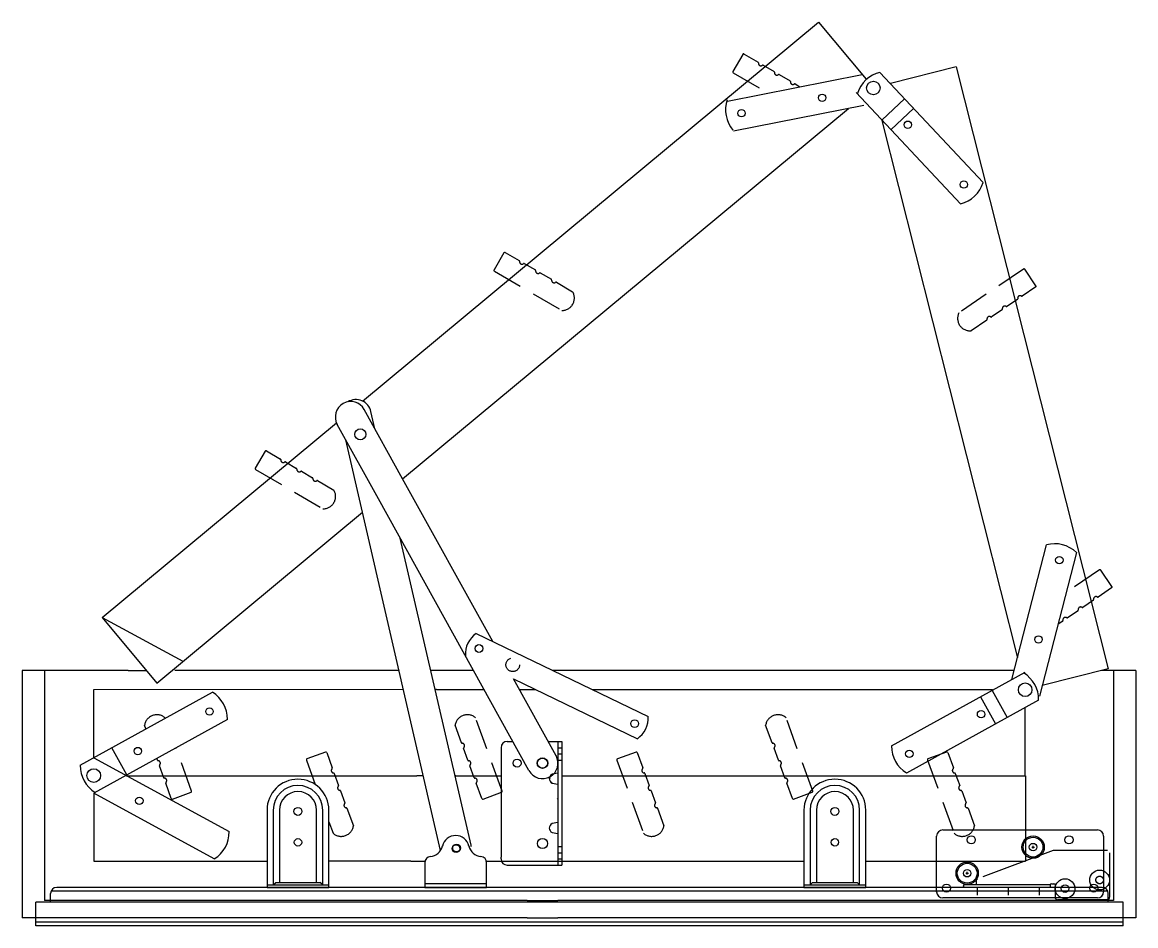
# Model space of a CAD drawing. Extents: x 336 to 3924, y 255 to 3108.
# Drawn here: x 1872 to 2772, y 1879 to 2610 of the extents above; entities that cross this region are included whole.
import ezdxf

# ---------------------------------------------------------------- set-up
doc = ezdxf.new("R2010")
doc.units = 0
doc.header["$LTSCALE"] = 48.5
doc.header["$MEASUREMENT"] = 0
doc.linetypes.add('CENTER', pattern=[2, 1.25, -0.25, 0.25, -0.25])
doc.linetypes.add('DASHED', pattern=[0.75, 0.5, -0.25])
doc.layers.get('0').update_dxf_attribs({"linetype": 'CONTINUOUS'})
for name, color, linetype in [('BESLAG', 7, 'CONTINUOUS'), ('CENTER', 3, 'CENTER'), ('DIM', 1, 'DASHED'), ('KARM', 7, 'CONTINUOUS'), ('KORT-ARM', 7, 'CONTINUOUS'), ('KORT-TAP', 7, 'CONTINUOUS'), ('L-BESLAG', 7, 'CONTINUOUS'), ('PLADE', 7, 'CONTINUOUS'), ('SIDE-BESLAG', 7, 'CONTINUOUS'), ('STD-KNAE', 7, 'CONTINUOUS')]:
    doc.layers.add(name, color=color, linetype=linetype)

msp = doc.modelspace()

# ---------------------------------------------------------------- linework, layer by layer
at = {"linetype": 'CONTINUOUS'}
for p, q in [((2515.14, 2609.74), (2553.57, 2563.6)), ((2178.98, 2240.44), (2539.32, 2539.87)), ((1980.23, 2075.28), (2146.47, 2213.43)), ((1936.11, 2128.34), (2001.37, 2092.86)), ((1957.04, 2085.46), (1971.77, 2085.46)), ((2206.31, 2070.01), (2205.21, 2070.01)), ((2179.56, 2069.98), (1929.21, 2069.63)), ((1929.21, 2069.63), (1929.21, 2014.68)), ((2258.51, 2022.96), (2258.51, 1934.53)), ((2195.65, 2000.24), (2190.4, 2000.24)), ((2221.85, 2000.24), (2221.31, 2000.24)), ((2185.68, 1931.24), (2119.35, 1931.24)), ((2263.51, 1927.96), (2287.65, 1927.96)), ((2279.51, 1899.46), (2304.51, 1899.46)), ((2279.51, 1885.46), (2304.51, 1885.46))]:
    msp.add_line(p, q, dxfattribs=at)
at = {"color": 7, "linetype": 'CONTINUOUS'}
for p, q in [((2749.22, 2086.79), (2695.95, 2073.36)), ((2761.11, 2085.46), (2743.94, 2085.46))]:
    msp.add_line(p, q, dxfattribs=at)
for centre in [(2742.35, 1915.95), (2714.35, 1908.94)]:
    msp.add_circle(centre, 8, dxfattribs=at)
at = {"layer": 'BESLAG'}
for p, q in [((2263.51, 2027.96), (2268.04, 2027.96)), ((2296.61, 2027.96), (2307.51, 2027.96)), ((2304.51, 2027.96), (2304.51, 1927.96)), ((2307.51, 2027.96), (2307.51, 1927.96)), ((2304.51, 2002.41), (2299.7, 2001.53)), ((2299.7, 1994.38), (2304.51, 1993.5)), ((2304.51, 1962.41), (2299.7, 1961.53)), ((2299.7, 1954.38), (2304.51, 1953.5)), ((2258.51, 1932.96), (2258.51, 1934.53)), ((2287.65, 1927.96), (2307.51, 1927.96))]:
    msp.add_line(p, q, dxfattribs=at)
msp.add_circle((2292.01, 2010.46), 4, dxfattribs=at)
for centre, radius, start, end in [((2263.51, 2022.96), 5, 90, 180), ((2301.49, 1997.96), 4, 116.56505, 243.43495), ((2301.49, 1957.96), 4, 116.56505, 243.43495), ((2263.51, 1932.96), 5, 180, 270)]:
    msp.add_arc(centre, radius, start, end, dxfattribs=at)
at = {"layer": 'CENTER', "color": 7}
for p, q in [((2704.73, 1939.82), (2643.74, 1916.86)), ((2750.38, 1937.94), (2750.38, 1901.94)), ((2632.35, 1911.94), (2632.35, 1909.94)), ((2632.35, 1911.12), (2632.35, 1911.23)), ((2632.35, 1910.84), (2632.35, 1911.12)), ((2642.45, 1914.99), (2642.45, 1911.94)), ((2643.35, 1909.94), (2643.35, 1903.63)), ((2668.35, 1909.94), (2668.35, 1903.63)), ((2693.35, 1909.94), (2693.35, 1903.63)), ((2702.35, 1911.94), (2702.35, 1909.94)), ((2706.35, 1911.94), (2706.35, 1901.94))]:
    msp.add_line(p, q, dxfattribs=at)
at = {"layer": 'CENTER', "color": 7, "linetype": 'CONTINUOUS'}
for p, q in [((2748.58, 1939.94), (2705.43, 1939.94)), ((2702.35, 1911.94), (2632.35, 1911.94)), ((2702.35, 1909.94), (2632.35, 1909.94)), ((2702.35, 1909.94), (2632.35, 1909.94)), ((2748.38, 1899.94), (2708.35, 1899.94))]:
    msp.add_line(p, q, dxfattribs=at)
at = {"layer": 'CENTER', "color": 7}
msp.add_circle((2742.35, 1915.94), 3.05, dxfattribs=at)
for centre, start, end in [((2705.43, 1937.94), 90, 110.59292), ((2644.45, 1914.99), 110.59292, 180), ((2708.35, 1901.94), 180, 270), ((2748.38, 1901.94), 270, 360)]:
    msp.add_arc(centre, 2, start, end, dxfattribs=at)
at = {"layer": 'DIM', "color": 7}
for p, q in [((2687.56, 1942.54), (2689.56, 1942.54)), ((2688.56, 1941.54), (2688.56, 1943.54)), ((2634.28, 1921.44), (2636.28, 1921.44)), ((2635.28, 1920.44), (2635.28, 1922.44))]:
    msp.add_line(p, q, dxfattribs=at)
at = {"layer": 'KARM'}
for p, q in [((1871.51, 2085.46), (1871.51, 1885.46)), ((1871.51, 2085.46), (1871.51, 1885.46)), ((1957.04, 2085.46), (1871.51, 2085.46)), ((1889.51, 2085.46), (1889.51, 1899.46)), ((2175.99, 2085.46), (1994.83, 2085.46)), ((2236.2, 2085.46), (2201.65, 2085.46)), ((2673.27, 2085.46), (2300.39, 2085.46)), ((2279.51, 1899.46), (1889.51, 1899.46)), ((2152.26, 1899.38), (2102.26, 1899.45)), ((2753.51, 1899.46), (2304.51, 1899.46)), ((2279.51, 1885.46), (1871.51, 1885.46)), ((2771.51, 1885.46), (2304.51, 1885.46))]:
    msp.add_line(p, q, dxfattribs=at)
at = {"layer": 'KARM', "color": 7}
for p, q in [((2753.51, 2085.46), (2753.51, 1899.46)), ((2771.51, 2085.46), (2761.11, 2085.46)), ((2771.51, 2085.46), (2771.51, 1885.46))]:
    msp.add_line(p, q, dxfattribs=at)
for centre in [(2638.56, 1948.44), (2717.56, 1948.44), (2618.56, 1909.38), (2737.56, 1909.38), (2737.56, 1909.38)]:
    msp.add_circle(centre, 3.25, dxfattribs=at)
at = {"layer": 'KORT-ARM', "color": 7}
for centre in [(2688.56, 1942.54), (2635.28, 1921.44), (2742.35, 1915.95)]:
    msp.add_circle(centre, 3.05, dxfattribs=at)
at = {"layer": 'KORT-TAP'}
for p, q in [((2238.43, 2115.38), (2377.39, 2048.27)), ((2268.57, 2078.61), (2368.69, 2030.26))]:
    msp.add_line(p, q, dxfattribs=at)
for centre in [(2240.67, 2103.19, 9), (2366.47, 2042.44)]:
    msp.add_circle(centre, 3.15, dxfattribs=at)
at = {"layer": 'KORT-TAP', "linetype": 'DASHED'}
msp.add_circle((2267.96, 2090.02, 4), 5.5, dxfattribs=at)
at = {"layer": 'KORT-TAP'}
for centre, start, end in [((2249.68, 2098.84, 9), 124.22011, 184.22011), ((2357.44, 2046.79), 304.2196, 4.22011)]:
    msp.add_arc(centre, 20, start, end, dxfattribs=at)
at = {"layer": 'L-BESLAG'}
for p, q in [((2069.35, 1972.44), (2069.35, 1909.94)), ((2074.35, 1972.44), (2074.35, 1911.94)), ((2079.35, 1972.44), (2079.35, 1913.94)), ((2109.35, 1913.94), (2109.35, 1972.44)), ((2114.35, 1911.94), (2114.35, 1972.44)), ((2119.35, 1909.94), (2119.35, 1972.44)), ((2069.35, 1911.94), (2119.35, 1911.94)), ((2069.35, 1909.94), (2119.35, 1909.94)), ((2074.35, 1911.94), (2076.35, 1913.94)), ((2076.35, 1913.94), (2112.35, 1913.94)), ((2114.35, 1911.94), (2112.35, 1913.94))]:
    msp.add_line(p, q, dxfattribs=at)
at = {"layer": 'L-BESLAG', "color": 7}
for p, q in [((2503.35, 1972.44), (2503.35, 1909.94)), ((2508.35, 1972.44), (2508.35, 1911.94)), ((2513.35, 1972.44), (2513.35, 1913.94)), ((2543.35, 1913.94), (2543.35, 1972.44)), ((2548.35, 1911.94), (2548.35, 1972.44)), ((2553.35, 1909.94), (2553.35, 1972.44)), ((2503.35, 1911.94), (2553.35, 1911.94)), ((2503.35, 1909.94), (2553.35, 1909.94)), ((2508.35, 1911.94), (2510.35, 1913.94)), ((2510.35, 1913.94), (2546.35, 1913.94)), ((2548.35, 1911.94), (2546.35, 1913.94))]:
    msp.add_line(p, q, dxfattribs=at)
at = {"layer": 'L-BESLAG'}
msp.add_circle((2094.35, 1971.44), 3.25, dxfattribs=at)
at = {"layer": 'L-BESLAG', "color": 7}
msp.add_circle((2528.35, 1971.44), 3.25, dxfattribs=at)
at = {"layer": 'L-BESLAG'}
for radius in [25, 20, 15]:
    msp.add_arc((2094.35, 1972.44), radius, 360, 180, dxfattribs=at)
at = {"layer": 'L-BESLAG', "color": 7}
for radius in [25, 20, 15]:
    msp.add_arc((2528.35, 1972.44), radius, 360, 180, dxfattribs=at)
at = {"layer": 'PLADE'}
for p, q in [((2146.55, 2303.29), (2515.14, 2609.74)), ((2453.88, 2583.74), (2445.81, 2569.92)), ((2626.5, 2573.56), (2573.22, 2560.13)), ((2626.5, 2573.56), (2573.22, 2560.13)), ((2626.5, 2573.56), (2749.22, 2086.79)), ((2566.01, 2531.24), (2675.86, 2095.53)), ((2260.87, 2423.28), (2252.81, 2409.46)), ((2690.88, 2396.65), (2681.9, 2409.89)), ((2178.98, 2240.44), (2147.96, 2296.47)), ((2156.56, 2280.94), (2153.35, 2294.82)), ((1936.11, 2128.34), (2125.43, 2285.74)), ((2159.41, 2224.17), (2126.08, 2284.36)), ((2146.47, 2213.43), (2132.98, 2271.9)), ((2067.86, 2262.81), (2059.8, 2248.99)), ((2251.78, 2108.93), (2178.98, 2240.44)), ((2281.08, 2004.4), (2159.41, 2224.17)), ((2209.59, 1939.83), (2146.47, 2213.43)), ((2234.28, 1944.03), (2176.97, 2192.45)), ((1936.11, 2128.34), (1980.23, 2075.28)), ((2206.31, 2070.01), (2244.75, 2070.01)), ((2302.95, 2016.51), (2268.57, 2078.61)), ((2273.33, 2070.01), (2286.37, 2070.01)), ((2332.36, 2070.01), (2655.65, 2070.01)), ((2116.62, 2019.42), (2101.59, 2013.95)), ((2304.51, 2022.96), (2307.51, 2022.96)), ((2304.51, 2017.96), (2307.51, 2017.96)), ((2367.62, 2019.42), (2352.59, 2013.95)), ((2304.51, 2012.96), (2307.51, 2012.96)), ((1955.76, 2000.24), (2190.4, 2000.24)), ((2221.85, 2000.24), (2258.51, 2000.24)), ((2307.51, 2000.24), (2682.35, 2000.24)), ((1929.35, 1986.19), (1929.35, 1931.24)), ((1929.35, 1986.19), (1929.35, 1931.24)), ((1992.93, 1981.45), (2007.96, 1986.92)), ((2243.93, 1981.45), (2258.96, 1986.92)), ((2304.51, 1942.96), (2307.51, 1942.96)), ((2304.51, 1937.96), (2307.51, 1937.96)), ((1929.35, 1931.24), (2069.35, 1931.24)), ((2185.68, 1931.24), (2197.02, 1931.24)), ((2246.68, 1931.24), (2503.35, 1931.24)), ((2304.51, 1932.96), (2307.51, 1932.96)), ((1894.35, 1897.94), (1894.35, 1904.94)), ((1882.35, 1878.94), (1882.35, 1897.94))]:
    msp.add_line(p, q, dxfattribs=at)
at = {"layer": 'PLADE', "linetype": 'DASHED'}
for p, q in [((2454.9, 2584.01), (2466.27, 2577.38)), ((2470.3, 2575.03), (2479.23, 2569.82)), ((2446.08, 2568.9), (2474.19, 2552.5)), ((2483.26, 2567.47), (2492.19, 2562.26)), ((2496.22, 2559.91), (2500.14, 2557.62)), ((2261.89, 2423.55), (2273.27, 2416.91)), ((2277.3, 2414.56), (2286.22, 2409.35)), ((2253.08, 2408.43), (2307.57, 2376.64)), ((2290.25, 2407), (2299.18, 2401.8)), ((2680.86, 2410.09), (2628.64, 2374.67)), ((2303.21, 2399.44), (2316.39, 2391.76)), ((2690.68, 2395.61), (2679.78, 2388.22)), ((2675.92, 2385.6), (2667.37, 2379.8)), ((2663.51, 2377.18), (2654.96, 2371.38)), ((2651.1, 2368.76), (2638.47, 2360.19)), ((2068.89, 2263.08), (2080.26, 2256.45)), ((2084.29, 2254.1), (2093.22, 2248.89)), ((2060.07, 2247.97), (2114.56, 2216.17)), ((2097.25, 2246.54), (2106.17, 2241.33)), ((2110.2, 2238.98), (2123.38, 2231.29)), ((1987.02, 2046.66), (1986.83, 2047.17)), ((2259.41, 1987.88), (2237.83, 2047.17)), ((1971.52, 2038.09), (1970.39, 2041.19)), ((2226.61, 2026.85), (2221.39, 2041.19)), ((2008.41, 1987.88), (1995.68, 2022.88)), ((2117.59, 2018.97), (2122.09, 2006.6)), ((2231.74, 2012.75), (2228.2, 2022.46)), ((2368.59, 2018.97), (2373.09, 2006.6)), ((1980.74, 2012.75), (1980.17, 2014.31)), ((1985.87, 1998.66), (1982.33, 2008.37)), ((2101.14, 2012.99), (2108.36, 1993.14)), ((2236.87, 1998.66), (2233.33, 2008.37)), ((2352.14, 2012.99), (2373.72, 1953.7)), ((2123.68, 2002.22), (2127.22, 1992.5)), ((2374.68, 2002.22), (2378.22, 1992.5)), ((1991.97, 1981.9), (1987.46, 1994.27)), ((2242.97, 1981.9), (2238.46, 1994.27)), ((2128.82, 1988.12), (2132.35, 1978.41)), ((2379.82, 1988.12), (2383.35, 1978.41)), ((2133.95, 1974.03), (2139.16, 1959.69)), ((2384.95, 1974.03), (2390.16, 1959.69)), ((2119.35, 1962.97), (2122.72, 1953.7))]:
    msp.add_line(p, q, dxfattribs=at)
at = {"layer": 'PLADE', "color": 7, "linetype": 'DASHED'}
for p, q in [((2742.22, 2166.71), (2715.29, 2148.44)), ((2752.04, 2152.22), (2741.14, 2144.83)), ((2737.28, 2142.21), (2728.73, 2136.41)), ((2724.87, 2133.79), (2716.32, 2127.99)), ((2712.46, 2125.37), (2708.69, 2122.82)), ((2510.41, 1987.88), (2488.83, 2047.17)), ((2477.61, 2026.85), (2472.39, 2041.19)), ((2482.74, 2012.75), (2479.2, 2022.46)), ((2619.59, 2018.97), (2624.09, 2006.6)), ((2487.87, 1998.66), (2484.33, 2008.37)), ((2603.14, 2012.99), (2624.72, 1953.7)), ((2625.68, 2002.22), (2629.22, 1992.5)), ((2493.97, 1981.9), (2489.46, 1994.27)), ((2630.82, 1988.12), (2634.35, 1978.41)), ((2635.95, 1974.03), (2641.16, 1959.69))]:
    msp.add_line(p, q, dxfattribs=at)
at = {"layer": 'PLADE', "color": 7}
for p, q in [((2752.24, 2153.27), (2743.26, 2166.51)), ((2682.21, 2000.63), (2682.21, 2055.58)), ((2682.21, 2000.63), (2682.21, 2055.58)), ((2618.62, 2019.42), (2603.59, 2013.95)), ((2682.35, 2000.24), (2682.35, 1931.24)), ((2494.93, 1981.45), (2509.96, 1986.92)), ((2615.56, 1956.48), (2740.56, 1956.48)), ((2610.56, 1906.48), (2610.56, 1951.48)), ((2745.56, 1951.48), (2745.56, 1906.48)), ((2553.35, 1931.24), (2682.35, 1931.24)), ((2744.35, 1909.94), (1899.35, 1909.94)), ((2703.35, 1912.94), (2705.35, 1912.94)), ((2748.93, 1906.94), (1894.77, 1906.94)), ((2740.56, 1901.48), (2615.56, 1901.48)), ((2749.35, 1897.94), (2749.35, 1904.94)), ((2749.35, 1897.94), (2749.35, 1904.94)), ((2761.35, 1897.94), (1882.35, 1897.94)), ((2761.35, 1878.94), (2761.35, 1897.94)), ((2761.35, 1881.94), (1882.35, 1881.94)), ((2761.35, 1878.94), (1882.35, 1878.94))]:
    msp.add_line(p, q, dxfattribs=at)
at = {"layer": 'PLADE'}
for centre, radius in [((2518.07, 2548.65), 3), ((2452.9, 2536.15), 3), ((2587.33, 2526.86), 3), ((2632.54, 2478.45), 3), ((2144.77, 2276.42), 4.5), ((2144.77, 2276.42), 4.5), ((2144.77, 2276.42), 4.5), ((2144.77, 2276.42), 4.5), ((2240.67, 2103.19), 3.15), ((2022.91, 2052.23), 3), ((1964.91, 2020.23), 3), ((2271.51, 2010.46), 3.25), ((2271.51, 2010.46), 3.25), ((2292.01, 2010.46), 4.25), ((1966.15, 1980.04), 3), ((2094.35, 1946.44), 3), ((2222.1, 1941.25), 3.15), ((2292.01, 1945.46), 4.15), ((2292.01, 1945.46), 4.15)]:
    msp.add_circle(centre, radius, dxfattribs=at)
at = {"layer": 'PLADE', "color": 7}
for centre, radius in [((2709.73, 2174.7), 3), ((2692.91, 2110.54), 3), ((2646.51, 2050.03), 3), ((2646.51, 2050.02), 3), ((2588.51, 2018.03), 3), ((2588.51, 2018.03), 3), ((2528.35, 1946.44), 3), ((2688.56, 1942.54), 9), ((2688.56, 1942.54), 8), ((2688.56, 1942.54), 3.05), ((2635.28, 1921.44), 9), ((2635.28, 1921.44), 8), ((2635.28, 1921.44), 3.05), ((2714.35, 1908.94), 3.05)]:
    msp.add_circle(centre, radius, dxfattribs=at)
at = {"layer": 'PLADE'}
for centre, radius, start, end in [((2454.52, 2583.37), 0.75, 59.74, 149.74), ((2446.46, 2569.55), 0.75, 149.74, 239.74), ((2261.52, 2422.9), 0.75, 59.74, 149.74), ((2253.45, 2409.08), 0.75, 149.74, 239.74), ((2681.28, 2409.47), 0.75, 34.15, 124.15), ((2690.26, 2396.23), 0.75, 304.15, 34.15), ((2141.17, 2292.01), 12.5, 12.99, 121.22865), ((2137.02, 2290.42), 12.5, 28.97, 208.97), ((2068.51, 2262.44), 0.75, 59.74, 149.74), ((2060.45, 2248.62), 0.75, 149.74, 239.74), ((2116.88, 2018.72), 0.75, 20, 110), ((2292.01, 2010.46), 12.5, 208.97, 28.97), ((2367.88, 2018.72), 0.75, 20, 110), ((2101.85, 2013.24), 0.75, 110, 200), ((2352.85, 2013.24), 0.75, 110, 200), ((1992.67, 1982.16), 0.75, 200, 290), ((2007.71, 1987.63), 0.75, 290, 20), ((2243.67, 1982.16), 0.75, 200, 290), ((2258.71, 1987.63), 0.75, 290, 20), ((2304.65, 1982.12), 0.75, 200, 290), ((2222.1, 1941.22), 12.5, 6.72335, 12.99), ((1899.35, 1904.94), 5, 90, 180)]:
    msp.add_arc(centre, radius, start, end, dxfattribs=at)
at = {"layer": 'PLADE', "linetype": 'DASHED'}
for centre, radius, start, end in [((2466.02, 2576.95), 0.5, 350.8402, 59.74), ((2468.49, 2576.55), 2, 170.8402, 308.6398), ((2470.05, 2574.6), 0.5, 59.74, 128.6398), ((2478.98, 2569.39), 0.5, 350.8402, 59.74), ((2481.45, 2568.99), 2, 170.8402, 308.6398), ((2483.01, 2567.04), 0.5, 59.74, 128.6398), ((2491.94, 2561.83), 0.5, 350.8402, 59.74), ((2494.4, 2561.43), 2, 170.8402, 308.6398), ((2495.96, 2559.48), 0.5, 59.74, 128.6398), ((2273.02, 2416.48), 0.5, 350.8402, 59.74), ((2275.48, 2416.08), 2, 170.8402, 308.6398), ((2277.04, 2414.13), 0.5, 59.74, 128.6398), ((2285.97, 2408.92), 0.5, 350.8402, 59.74), ((2288.44, 2408.52), 2, 170.8402, 308.6398), ((2290, 2406.57), 0.5, 59.74, 128.6398), ((2298.93, 2401.36), 0.5, 350.8402, 59.74), ((2301.4, 2400.97), 2, 170.8402, 308.6398), ((2302.96, 2399.01), 0.5, 59.74, 128.6398), ((2307.8, 2386.64), 10, 268.69502, 30.78498), ((2675.64, 2386.01), 0.5, 304.15, 13.0498), ((2678.08, 2386.58), 2, 55.2502, 193.0498), ((2679.5, 2388.63), 0.5, 235.2502, 304.15), ((2663.23, 2377.59), 0.5, 304.15, 13.0498), ((2665.66, 2378.16), 2, 55.2502, 193.0498), ((2667.09, 2380.21), 0.5, 235.2502, 304.15), ((2637.56, 2370.15), 10, 153.10502, 275.19498), ((2650.82, 2369.17), 0.5, 304.15, 13.0498), ((2653.25, 2369.74), 2, 55.2502, 193.0498), ((2654.68, 2371.79), 0.5, 235.2502, 304.15), ((2080.01, 2256.02), 0.5, 350.8402, 59.74), ((2082.48, 2255.62), 2, 170.8402, 308.6398), ((2084.04, 2253.66), 0.5, 59.74, 128.6398), ((2092.96, 2248.46), 0.5, 350.8402, 59.74), ((2095.43, 2248.06), 2, 170.8402, 308.6398), ((2096.99, 2246.11), 0.5, 59.74, 128.6398), ((2105.92, 2240.9), 0.5, 350.8402, 59.74), ((2108.39, 2240.5), 2, 170.8402, 308.6398), ((2109.95, 2238.55), 0.5, 59.74, 128.6398), ((2114.79, 2226.17), 10, 268.69502, 30.78498), ((1980.27, 2039.63), 10, 48.95502, 171.04498), ((2231.27, 2039.63), 10, 48.95502, 171.04498), ((2227.08, 2027.02), 0.5, 200, 268.8998), ((2227.03, 2024.52), 2, 311.1002, 88.8998), ((2228.67, 2022.63), 0.5, 131.1002, 200), ((1981.21, 2012.92), 0.5, 200, 268.8998), ((1981.16, 2010.42), 2, 311.1002, 88.8998), ((1982.8, 2008.54), 0.5, 131.1002, 200), ((2232.21, 2012.92), 0.5, 200, 268.8998), ((2232.16, 2010.42), 2, 311.1002, 88.8998), ((2233.8, 2008.54), 0.5, 131.1002, 200), ((1986.34, 1998.83), 0.5, 200, 268.8998), ((1986.29, 1996.33), 2, 311.1002, 88.8998), ((2123.26, 2004.54), 2, 131.1002, 268.8998), ((2121.62, 2006.43), 0.5, 311.1002, 20), ((2123.22, 2002.04), 0.5, 20, 88.8998), ((2237.34, 1998.83), 0.5, 200, 268.8998), ((2237.29, 1996.33), 2, 311.1002, 88.8998), ((2298.31, 1998.79), 0.5, 200, 268.8998), ((2374.26, 2004.54), 2, 131.1002, 268.8998), ((2372.62, 2006.43), 0.5, 311.1002, 20), ((2374.22, 2002.04), 0.5, 20, 88.8998), ((1987.93, 1994.44), 0.5, 131.1002, 200), ((2128.39, 1990.45), 2, 131.1002, 268.8998), ((2126.75, 1992.33), 0.5, 311.1002, 20), ((2238.93, 1994.44), 0.5, 131.1002, 200), ((2299.91, 1994.41), 0.5, 131.1002, 200), ((2379.39, 1990.45), 2, 131.1002, 268.8998), ((2377.75, 1992.33), 0.5, 311.1002, 20), ((2128.35, 1987.95), 0.5, 20, 88.8998), ((2379.35, 1987.95), 0.5, 20, 88.8998), ((2133.52, 1976.35), 2, 131.1002, 268.8998), ((2131.88, 1978.24), 0.5, 311.1002, 20), ((2133.48, 1973.85), 0.5, 20, 88.8998), ((2384.52, 1976.35), 2, 131.1002, 268.8998), ((2382.88, 1978.24), 0.5, 311.1002, 20), ((2384.48, 1973.85), 0.5, 20, 88.8998), ((2129.29, 1961.24), 10, 228.95502, 351.04498), ((2380.29, 1961.24), 10, 228.95502, 351.04498)]:
    msp.add_arc(centre, radius, start, end, dxfattribs=at)
at = {"layer": 'PLADE', "color": 7}
for centre, radius, start, end in [((2742.64, 2166.09), 0.75, 34.15, 124.15), ((2751.62, 2152.85), 0.75, 304.15, 34.15), ((2618.88, 2018.72), 0.75, 20, 110), ((2603.85, 2013.24), 0.75, 110, 200), ((2494.67, 1982.16), 0.75, 200, 290), ((2509.71, 1987.63), 0.75, 290, 20), ((2615.56, 1951.48), 5, 90, 180), ((2740.56, 1951.48), 5, 0, 90), ((2703.35, 1911.94), 1, 90, 180), ((2705.35, 1911.94), 1, 0, 90), ((2744.35, 1904.94), 5, 360, 90), ((2744.35, 1904.94), 5, 360, 90), ((2615.56, 1906.48), 5, 180, 270), ((2740.56, 1906.48), 5, 270, 0)]:
    msp.add_arc(centre, radius, start, end, dxfattribs=at)
at = {"layer": 'PLADE', "color": 7, "linetype": 'DASHED'}
for centre, radius, start, end in [((2737, 2142.63), 0.5, 304.15, 13.0498), ((2739.44, 2143.19), 2, 55.2502, 193.0498), ((2740.86, 2145.25), 0.5, 235.2502, 304.15), ((2724.59, 2134.21), 0.5, 304.15, 13.0498), ((2727.02, 2134.77), 2, 55.2502, 193.0498), ((2728.45, 2136.83), 0.5, 235.2502, 304.15), ((2712.17, 2125.79), 0.5, 304.15, 13.0498), ((2714.61, 2126.35), 2, 55.2502, 193.0498), ((2716.04, 2128.41), 0.5, 235.2502, 304.15), ((2482.27, 2039.63), 10, 48.95502, 171.04498), ((2478.08, 2027.02), 0.5, 200, 268.8998), ((2478.03, 2024.52), 2, 311.1002, 88.8998), ((2479.67, 2022.63), 0.5, 131.1002, 200), ((2483.21, 2012.92), 0.5, 200, 268.8998), ((2483.16, 2010.42), 2, 311.1002, 88.8998), ((2484.8, 2008.54), 0.5, 131.1002, 200), ((2488.34, 1998.83), 0.5, 200, 268.8998), ((2488.29, 1996.33), 2, 311.1002, 88.8998), ((2625.26, 2004.54), 2, 131.1002, 268.8998), ((2623.62, 2006.43), 0.5, 311.1002, 20), ((2625.22, 2002.04), 0.5, 20, 88.8998), ((2489.93, 1994.44), 0.5, 131.1002, 200), ((2630.39, 1990.45), 2, 131.1002, 268.8998), ((2628.75, 1992.33), 0.5, 311.1002, 20), ((2630.35, 1987.95), 0.5, 20, 88.8998), ((2635.52, 1976.35), 2, 131.1002, 268.8998), ((2633.88, 1978.24), 0.5, 311.1002, 20), ((2635.48, 1973.85), 0.5, 20, 88.8998), ((2631.29, 1961.24), 10, 228.95502, 351.04498)]:
    msp.add_arc(centre, radius, start, end, dxfattribs=at)
at = {"layer": 'SIDE-BESLAG'}
for p, q in [((2441.43, 2546.04), (2550.27, 2567.51)), ((2564.79, 2569.13), (2648.15, 2480.05)), ((2629.9, 2462.97), (2545.61, 2553.04)), ((2566.44, 2530.78), (2584.7, 2547.86)), ((2551.62, 2542.29), (2446.27, 2521.51)), ((2573.75, 2522.97), (2592.01, 2540.05)), ((1918.41, 2008.71), (2025.17, 2067.77)), ((2037.27, 2045.89), (1929.32, 1986.18)), ((1956, 2000.93), (1943.9, 2022.81)), ((1929.23, 2014.7), (2038.7, 1955.06)), ((2026.74, 1933.11), (1929.32, 1986.18))]:
    msp.add_line(p, q, dxfattribs=at)
at = {"layer": 'SIDE-BESLAG', "color": 7}
for p, q in [((2671.38, 2078.14), (2699.4, 2187)), ((2723.61, 2180.77), (2693.75, 2064.76)), ((2574.14, 2024.37), (2682.1, 2084.07)), ((2693.01, 2061.53), (2586.24, 2002.49)), ((2646.06, 2064.13), (2658.15, 2042.26)), ((2655.42, 2069.31), (2667.52, 2047.43))]:
    msp.add_line(p, q, dxfattribs=at)
at = {"layer": 'SIDE-BESLAG'}
for centre in [(2559.43, 2556.57), (1929.28, 2000.44)]:
    msp.add_circle(centre, 5.5, dxfattribs=at)
at = {"layer": 'SIDE-BESLAG', "color": 7}
msp.add_circle((2682.15, 2069.81), 5.5, dxfattribs=at)
msp.add_circle((2682.15, 2069.81), 5.5, dxfattribs=at)
at = {"layer": 'SIDE-BESLAG'}
for centre, start, end in [((2570.46, 2544.78), 103.1, 163.1), ((2464.93, 2538.8), 160.65, 220.65), ((2624.23, 2487.32), 283.1, 343.1), ((2012.27, 2046.35), 358.95, 58.95), ((1943.41, 2008.25), 178.95, 238.95), ((2013.71, 1954.44), 301.42, 1.42)]:
    msp.add_arc(centre, 25, start, end, dxfattribs=at)
at = {"layer": 'SIDE-BESLAG', "color": 7}
for centre, start, end in [((2706.11, 2162.92), 45.57, 105.57), ((2668.01, 2061.99), 358.94, 58.94), ((2668.01, 2061.99), 358.95, 58.95), ((2599.14, 2023.91), 178.94, 238.94)]:
    msp.add_arc(centre, 25, start, end, dxfattribs=at)
at = {"layer": 'STD-KNAE'}
for p, q in [((2196.85, 1929.95), (2196.85, 1909.94)), ((2246.85, 1909.94), (2246.85, 1929.95)), ((2246.85, 1912.94), (2196.85, 1912.94)), ((2196.85, 1909.94), (2246.85, 1909.94))]:
    msp.add_line(p, q, dxfattribs=at)
msp.add_circle((2222.55, 1941.79), 3.15, dxfattribs=at)
for centre, radius, start, end in [((2221.85, 1940.94), 11, 12.68916, 167.31084), ((2200.41, 1945.89), 11, 275.16361, 347.31084), ((2243.28, 1945.89), 11, 192.68916, 264.83639), ((2201.85, 1929.95), 5.01, 95.18873, 179.97603), ((2241.84, 1929.95), 5.01, 0.02397, 84.81127)]:
    msp.add_arc(centre, radius, start, end, dxfattribs=at)

doc.saveas('drawing.dxf')
